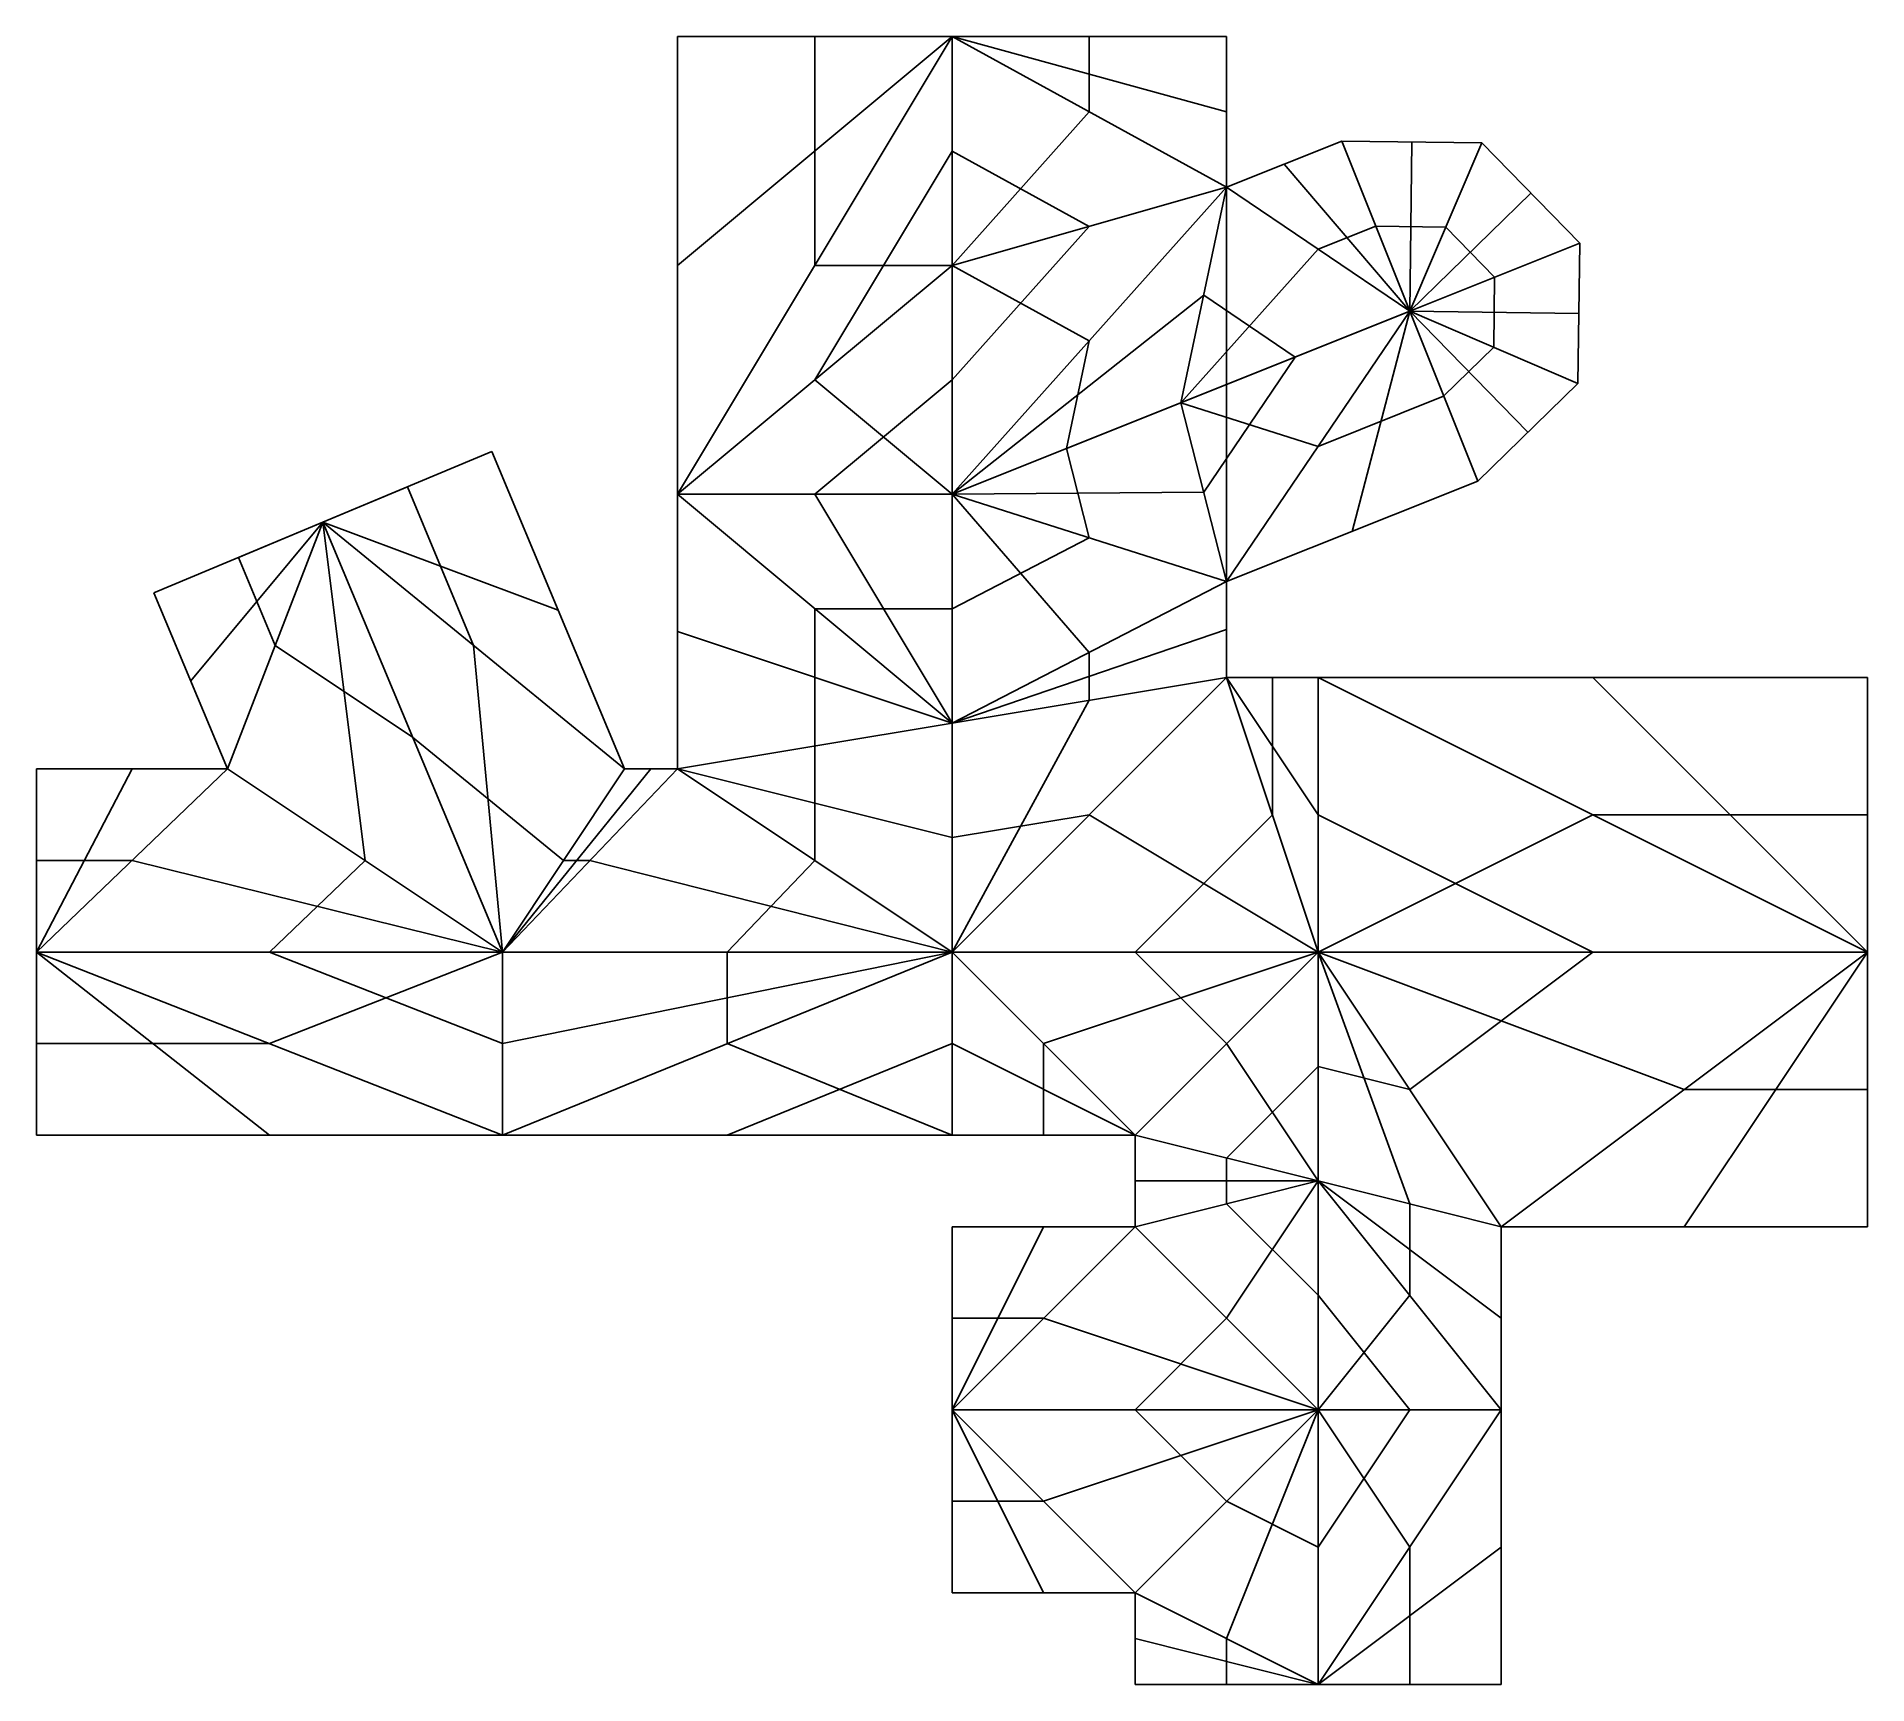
# Model space of a CAD drawing. Extents: x 204 to 224, y 26 to 44.
import ezdxf

# ---------------------------------------------------------------- set-up
doc = ezdxf.new("R2010")
doc.units = 0
doc.layers.add('AXIS', color=12, linetype='CONTINUOUS')
doc.layers.add('SURFACES', color=192, linetype='CONTINUOUS')

msp = doc.modelspace()

# ---------------------------------------------------------------- linework, layer by layer
at = {"layer": 'AXIS'}
for p, q in [((214, 39, 3), (214, 44, 3)), ((214, 39, 3), (219, 41, 3)), ((214, 34, 3), (214, 39, 3)), ((209.09, 34, 3), (207.127, 38.696, 3)), ((204, 34, 3), (209.09, 34, 3)), ((209.09, 34, 3), (214, 34, 3)), ((214, 34, 3), (218, 34, 3)), ((218, 29, 3), (218, 34, 3)), ((218, 34, 3), (224, 34, 3)), ((218, 29, 3), (214, 29, 3)), ((218, 26, 3), (218, 29, 3))]:
    msp.add_line(p, q, dxfattribs=at)
at = {"layer": 'SURFACES'}
for p, q in [((211, 44), (214, 44)), ((214, 44, 3), (211, 44)), ((211, 39), (214, 44, 3)), ((211, 44), (214, 44, 3)), ((214, 44, 3), (211, 39)), ((211, 39), (211, 44)), ((211, 41.5), (214, 44, 3)), ((212.5, 44, 1.5), (214, 44)), ((212.5, 44), (214, 44, 1.5)), ((212.5, 44, 1.5), (212.5, 41.5, 1.5)), ((214, 44), (214, 44, 3)), ((214, 44, 3), (214, 41.5, 3)), ((217, 44), (214, 44)), ((214, 44), (214, 44, 3)), ((214, 44, 3), (217, 44)), ((215.5, 44, 1.5), (214, 44)), ((215.5, 44), (214, 44, 1.5)), ((214, 44, 3), (214, 41.5, 3)), ((217, 42.354), (214, 44, 3)), ((217, 44), (214, 44, 3)), ((214, 44, 3), (217, 42.354)), ((217, 43.177), (214, 44, 3)), ((215.5, 44, 1.5), (215.5, 43.177, 1.5)), ((217, 42.354), (217, 44)), ((215.5, 43.177, 1.5), (214, 41.5, 3)), ((218.257, 42.857), (217, 42.354)), ((219, 41, 3), (218.257, 42.857)), ((218.257, 42.857), (219, 41, 3)), ((219.788, 42.838), (218.257, 42.857)), ((219.023, 42.848), (219, 41, 3)), ((219.788, 42.838), (219, 41, 3)), ((219, 41, 3), (219.788, 42.838)), ((220.857, 41.743), (219.788, 42.838)), ((214, 42.75, 3), (212.5, 40.25, 1.5)), ((214, 42.75, 3), (215.5, 41.927, 1.5)), ((217.629, 42.606), (219, 41, 3)), ((217, 42.354), (214, 39, 3)), ((217, 42.354), (214, 41.5, 3)), ((214, 39, 3), (217, 42.354)), ((214, 41.5, 3), (217, 42.354)), ((216.5, 40, 3), (217, 42.354)), ((217, 42.354), (216.5, 40, 3)), ((219, 41, 3), (217, 42.354)), ((217, 42.354), (219, 41, 3)), ((217, 38.046), (217, 42.354)), ((220.322, 42.291), (219, 41, 3)), ((215.5, 41.927, 1.5), (214, 40.25, 3)), ((218, 41.677, 1.5), (218.629, 41.928, 1.5)), ((218.629, 41.928, 1.5), (219.394, 41.919, 1.5)), ((219.394, 41.919, 1.5), (219.928, 41.371, 1.5)), ((218, 41.677, 1.5), (216.5, 40, 3)), ((220.857, 41.743), (219, 41, 3)), ((219, 41, 3), (220.857, 41.743)), ((220.838, 40.212), (220.857, 41.743)), ((211, 39), (214, 41.5, 3)), ((214, 41.5, 3), (211, 39)), ((212.5, 41.5, 1.5), (214, 41.5, 3)), ((214, 41.5, 3), (214, 39, 3)), ((214, 41.5, 3), (214, 39, 3)), ((215.5, 40.677, 1.5), (214, 41.5, 3)), ((219.928, 41.371, 1.5), (219.919, 40.606, 1.5)), ((216.75, 41.177, 1.5), (214, 39, 3)), ((216.5, 40, 3), (219, 41, 3)), ((216.5, 40, 3), (219, 41, 3)), ((216.75, 41.177, 1.5), (217.75, 40.5, 3)), ((217, 38.046), (219, 41, 3)), ((219, 41, 3), (217, 38.046)), ((218.371, 38.594), (219, 41, 3)), ((219, 41, 3), (219.743, 39.143)), ((220.838, 40.212), (219, 41, 3)), ((219, 41, 3), (219.743, 39.143)), ((220.291, 39.678), (219, 41, 3)), ((219, 41, 3), (220.838, 40.212)), ((220.848, 40.977), (219, 41, 3)), ((215.5, 40.677, 1.5), (215.25, 39.5, 3)), ((219.919, 40.606, 1.5), (219.371, 40.072, 1.5)), ((216.75, 39.023, 1.5), (217.75, 40.5, 3)), ((212.5, 40.25, 1.5), (214, 39, 3)), ((214, 40.25, 3), (212.5, 39, 1.5)), ((219.743, 39.143), (220.838, 40.212)), ((214, 39, 3), (216.5, 40, 3)), ((214, 39, 3), (216.5, 40, 3)), ((216.5, 40, 3), (217, 38.046)), ((217, 38.046), (216.5, 40, 3)), ((218, 39.523, 1.5), (216.5, 40, 3)), ((218, 39.523, 1.5), (219.371, 40.072, 1.5)), ((208.972, 39.467), (207.127, 38.696)), ((207.127, 38.696, 3), (208.972, 39.467)), ((208.972, 39.467), (207.127, 38.696, 3)), ((210.421, 36), (208.972, 39.467)), ((215.5, 38.523, 1.5), (215.25, 39.5, 3)), ((208.05, 39.082, 1.5), (207.127, 38.696)), ((208.05, 39.082), (207.127, 38.696, 1.5)), ((208.05, 39.082, 1.5), (208.774, 37.348, 1.5)), ((211, 39), (214, 36.5, 3)), ((211, 36), (211, 39)), ((214, 36.5, 3), (211, 39)), ((211, 39), (214, 39, 3)), ((214, 39, 3), (211, 39)), ((212.5, 39, 1.5), (214, 36.5, 3)), ((216.75, 39.023, 1.5), (214, 39, 3)), ((214, 39, 3), (214, 36.5, 3)), ((217, 38.046), (214, 39, 3)), ((217, 38.046), (214, 39, 3)), ((214, 39, 3), (214, 36.5, 3)), ((215.5, 37.273, 1.5), (214, 39, 3)), ((219.743, 39.143), (217, 38.046)), ((205.282, 37.925), (207.127, 38.696, 3)), ((205.282, 37.925), (207.127, 38.696)), ((207.127, 38.696, 3), (205.282, 37.925)), ((205.684, 36.962), (207.127, 38.696, 3)), ((207.127, 38.696, 3), (206.086, 36)), ((207.127, 38.696, 3), (206.086, 36)), ((206.204, 38.31, 1.5), (207.127, 38.696)), ((206.204, 38.31), (207.127, 38.696, 1.5)), ((207.127, 38.696), (207.127, 38.696, 3)), ((207.127, 38.696), (207.127, 38.696, 3)), ((207.127, 38.696, 3), (209.09, 34, 3)), ((210.421, 36), (207.127, 38.696, 3)), ((207.127, 38.696, 3), (210.421, 36)), ((209.697, 37.734), (207.127, 38.696, 3)), ((209.09, 34, 3), (207.127, 38.696, 3)), ((207.588, 35, 1.5), (207.127, 38.696, 3)), ((215.5, 38.523, 1.5), (214, 37.75, 3)), ((206.204, 38.31, 1.5), (206.607, 37.348, 1.5)), ((214, 36.5, 3), (217, 38.046)), ((217, 38.046), (214, 36.5, 3)), ((217, 37), (217, 38.046)), ((206.086, 36), (205.282, 37.925)), ((212.5, 37.75, 1.5), (212.5, 36.25, 1.5)), ((214, 37.75, 3), (212.5, 37.75, 1.5)), ((211, 37.5), (214, 36.5, 3)), ((217, 37.523), (214, 36.5, 3)), ((208.108, 36.348, 3), (206.607, 37.348, 1.5)), ((208.774, 37.348, 1.5), (209.09, 34, 3)), ((215.5, 37.273, 1.5), (215.5, 36.75, 1.5)), ((217, 37), (214, 34, 3)), ((214, 34, 3), (217, 37)), ((217, 37), (214, 36.5, 3)), ((214, 36.5, 3), (217, 37)), ((218, 37), (217, 37)), ((217, 37), (218, 34, 3)), ((218, 35.5, 1.5), (217, 37)), ((218, 34, 3), (217, 37)), ((217.5, 37), (217.5, 35.5, 1.5)), ((218, 34, 3), (218, 37)), ((218, 37), (218, 34, 3)), ((224, 34, 3), (218, 37)), ((218, 37), (224, 34, 3)), ((224, 37), (218, 37)), ((221, 37), (224, 34, 3)), ((224, 34), (224, 37)), ((224, 37), (224, 34, 3)), ((224, 34, 3), (224, 37)), ((215.5, 36.75, 1.5), (214, 34, 3)), ((214, 36.5, 3), (211, 36)), ((214, 36.5, 3), (211, 36)), ((214, 34, 3), (214, 36.5, 3)), ((214, 36.5, 3), (214, 34, 3)), ((208.108, 36.348, 3), (209.756, 35, 1.5)), ((212.5, 36.25, 1.5), (212.5, 35, 1.5)), ((204, 36), (204, 34)), ((204, 34, 3), (204, 36)), ((206.086, 36), (204, 34, 3)), ((204, 36), (204, 34, 3)), ((204, 34, 3), (206.086, 36)), ((206.086, 36), (204, 36)), ((205.043, 36), (204, 34, 3)), ((206.086, 36), (209.09, 34, 3)), ((209.09, 34, 3), (206.086, 36)), ((209.09, 34, 3), (211, 36)), ((211, 36), (209.09, 34, 3)), ((209.09, 34, 3), (210.421, 36)), ((210.711, 36), (209.09, 34, 3)), ((209.09, 34, 3), (210.421, 36)), ((210.421, 36), (211, 36)), ((211, 36), (214, 34, 3)), ((211, 36), (214, 34, 3)), ((214, 35.25, 3), (211, 36)), ((214, 35.25, 3), (215.5, 35.5, 1.5)), ((215.5, 35.5, 1.5), (218, 34, 3)), ((216, 34, 3), (217.5, 35.5, 1.5)), ((221, 35.5, 1.5), (218, 34, 3)), ((218, 35.5, 1.5), (221, 34, 3)), ((221, 35.5, 1.5), (224, 35.5, 1.5)), ((224, 35.5, 1.5), (224, 34)), ((224, 34, 1.5), (224, 35.5)), ((204, 35, 1.5), (204, 34)), ((204, 35), (204, 34, 1.5)), ((204, 35, 1.5), (205.043, 35, 1.5)), ((205.043, 35, 1.5), (209.09, 34, 3)), ((206.545, 34, 3), (207.588, 35, 1.5)), ((210.045, 35, 1.5), (209.756, 35, 1.5)), ((210.045, 35, 1.5), (214, 34, 3)), ((212.5, 35, 1.5), (211.545, 34, 3)), ((204, 32), (204, 34)), ((204, 34), (204, 34, 3)), ((204, 34, 3), (204, 32)), ((204, 33, 1.5), (204, 34)), ((204, 33), (204, 34, 1.5)), ((204, 34, 3), (209.09, 34, 3)), ((209.09, 32), (204, 34, 3)), ((204, 32), (204, 34, 3)), ((204, 34, 3), (209.09, 32)), ((206.545, 32), (204, 34, 3)), ((204, 34), (204, 34, 3)), ((204, 34, 3), (209.09, 34, 3)), ((206.545, 33, 1.5), (209.09, 34, 3)), ((206.545, 34, 3), (209.09, 33, 1.5)), ((209.09, 32), (214, 34, 3)), ((209.09, 34, 3), (214, 34, 3)), ((214, 34, 3), (209.09, 32)), ((209.09, 32), (209.09, 34, 3)), ((209.09, 33, 1.5), (214, 34, 3)), ((209.09, 34, 3), (209.09, 32)), ((214, 34, 3), (209.09, 34, 3)), ((211.545, 34, 3), (211.545, 33, 1.5)), ((214, 34, 3), (216, 32)), ((214, 32), (214, 34, 3)), ((214, 34, 3), (214, 32)), ((214, 34, 3), (218, 34, 3)), ((216, 32), (214, 34, 3)), ((214, 34, 3), (218, 34, 3)), ((215, 33, 1.5), (218, 34, 3)), ((216, 32), (218, 34, 3)), ((218, 34, 3), (216, 32)), ((216, 34, 3), (217, 33, 1.5)), ((218, 34, 3), (218, 31.5, 3)), ((218, 34, 3), (224, 34, 3)), ((224, 34, 3), (218, 34, 3)), ((218, 34, 3), (220, 31)), ((222, 32.5, 1.5), (218, 34, 3)), ((220, 31), (218, 34, 3)), ((218, 34, 3), (218, 31.5, 3)), ((219, 31.25, 1.5), (218, 34, 3)), ((221, 34, 3), (219, 32.5, 1.5)), ((220, 31), (224, 34, 3)), ((224, 34, 3), (220, 31)), ((222, 31), (224, 34, 3)), ((224, 31), (224, 34)), ((224, 34), (224, 34, 3)), ((224, 34, 3), (224, 31)), ((224, 32.5, 1.5), (224, 34)), ((224, 32.5), (224, 34, 1.5)), ((224, 34, 3), (224, 34)), ((224, 31), (224, 34, 3)), ((204, 33, 1.5), (206.545, 33, 1.5)), ((211.545, 33, 1.5), (214, 32)), ((214, 33, 1.5), (211.545, 32)), ((214, 33, 1.5), (216, 32)), ((215, 33, 1.5), (215, 32)), ((217, 33, 1.5), (218, 31.5, 3)), ((218, 32.75, 3), (217, 31.75, 1.5)), ((219, 32.5, 1.5), (218, 32.75, 3)), ((224, 32.5, 1.5), (222, 32.5, 1.5)), ((209.09, 32), (204, 32)), ((214, 32), (209.09, 32)), ((216, 32), (214, 32)), ((218, 31.5, 3), (216, 32)), ((216, 32), (218, 31.5, 3)), ((216, 31), (216, 32)), ((217, 31.75, 1.5), (217, 31.25, 1.5)), ((218, 31.5, 3), (216, 31)), ((216, 31.5), (218, 31.5, 3)), ((216, 31), (218, 31.5, 3)), ((217, 30, 1.5), (218, 31.5, 3)), ((218, 31.5, 3), (218, 29, 3)), ((218, 31.5, 3), (220, 31)), ((218, 31.5, 3), (218, 29, 3)), ((220, 29), (218, 31.5, 3)), ((220, 31), (218, 31.5, 3)), ((218, 31.5, 3), (220, 29)), ((220, 30), (218, 31.5, 3)), ((217, 31.25, 1.5), (218, 30.25, 3)), ((219, 31.25, 1.5), (219, 30.25, 1.5)), ((214, 29), (214, 31)), ((214, 31), (214, 29, 3)), ((216, 31), (214, 29, 3)), ((214, 29, 3), (214, 31)), ((214, 31), (216, 31)), ((215, 31), (214, 29, 3)), ((214, 29, 3), (216, 31)), ((218, 29, 3), (216, 31)), ((216, 31), (218, 29, 3)), ((220, 31), (224, 31)), ((220, 29), (220, 31)), ((219, 30.25, 1.5), (218, 29, 3)), ((218, 30.25, 3), (219, 29, 1.5)), ((214, 30, 1.5), (214, 29)), ((214, 29, 1.5), (214, 30)), ((215, 30, 1.5), (214, 30, 1.5)), ((215, 30, 1.5), (218, 29, 3)), ((217, 30, 1.5), (216, 29, 3)), ((214, 29, 3), (214, 29)), ((214, 29, 3), (214, 29)), ((214, 29), (214, 27)), ((214, 27), (214, 29, 3)), ((214, 28, 1.5), (214, 29)), ((214, 29, 1.5), (214, 28)), ((218, 29, 3), (214, 29, 3)), ((218, 29, 3), (214, 29, 3)), ((214, 29, 3), (216, 27)), ((216, 27), (214, 29, 3)), ((214, 29, 3), (214, 27)), ((215, 27), (214, 29, 3)), ((215, 28, 1.5), (218, 29, 3)), ((216, 27), (218, 29, 3)), ((217, 28, 1.5), (216, 29, 3)), ((218, 29, 3), (216, 27)), ((217, 26.5, 1.5), (218, 29, 3)), ((218, 29, 3), (220, 29)), ((218, 26, 3), (218, 29, 3)), ((220, 29), (218, 29, 3)), ((218, 29, 3), (218, 26, 3)), ((218, 26, 3), (220, 29)), ((219, 27.5, 1.5), (218, 29, 3)), ((219, 29, 1.5), (218, 27.5, 3)), ((220, 29), (218, 26, 3)), ((220, 26), (220, 29)), ((215, 28, 1.5), (214, 28, 1.5)), ((218, 27.5, 3), (217, 28, 1.5)), ((220, 27.5), (218, 26, 3)), ((219, 27.5, 1.5), (219, 26, 1.5)), ((214, 27), (216, 27)), ((216, 27), (218, 26, 3)), ((218, 26, 3), (216, 27)), ((216, 27), (216, 26)), ((216, 26.5), (218, 26, 3)), ((217, 26, 1.5), (217, 26.5, 1.5)), ((216, 26), (218, 26)), ((218, 26, 3), (216, 26)), ((216, 26), (218, 26, 3)), ((217, 26, 1.5), (218, 26)), ((217, 26), (218, 26, 1.5)), ((218, 26, 3), (218, 26)), ((218, 26), (220, 26)), ((220, 26), (218, 26, 3)), ((219, 26, 1.5), (218, 26)), ((218, 26, 1.5), (219, 26)), ((218, 26), (218, 26, 3)), ((218, 26, 3), (220, 26))]:
    msp.add_line(p, q, dxfattribs=at)

doc.saveas('drawing.dxf')
